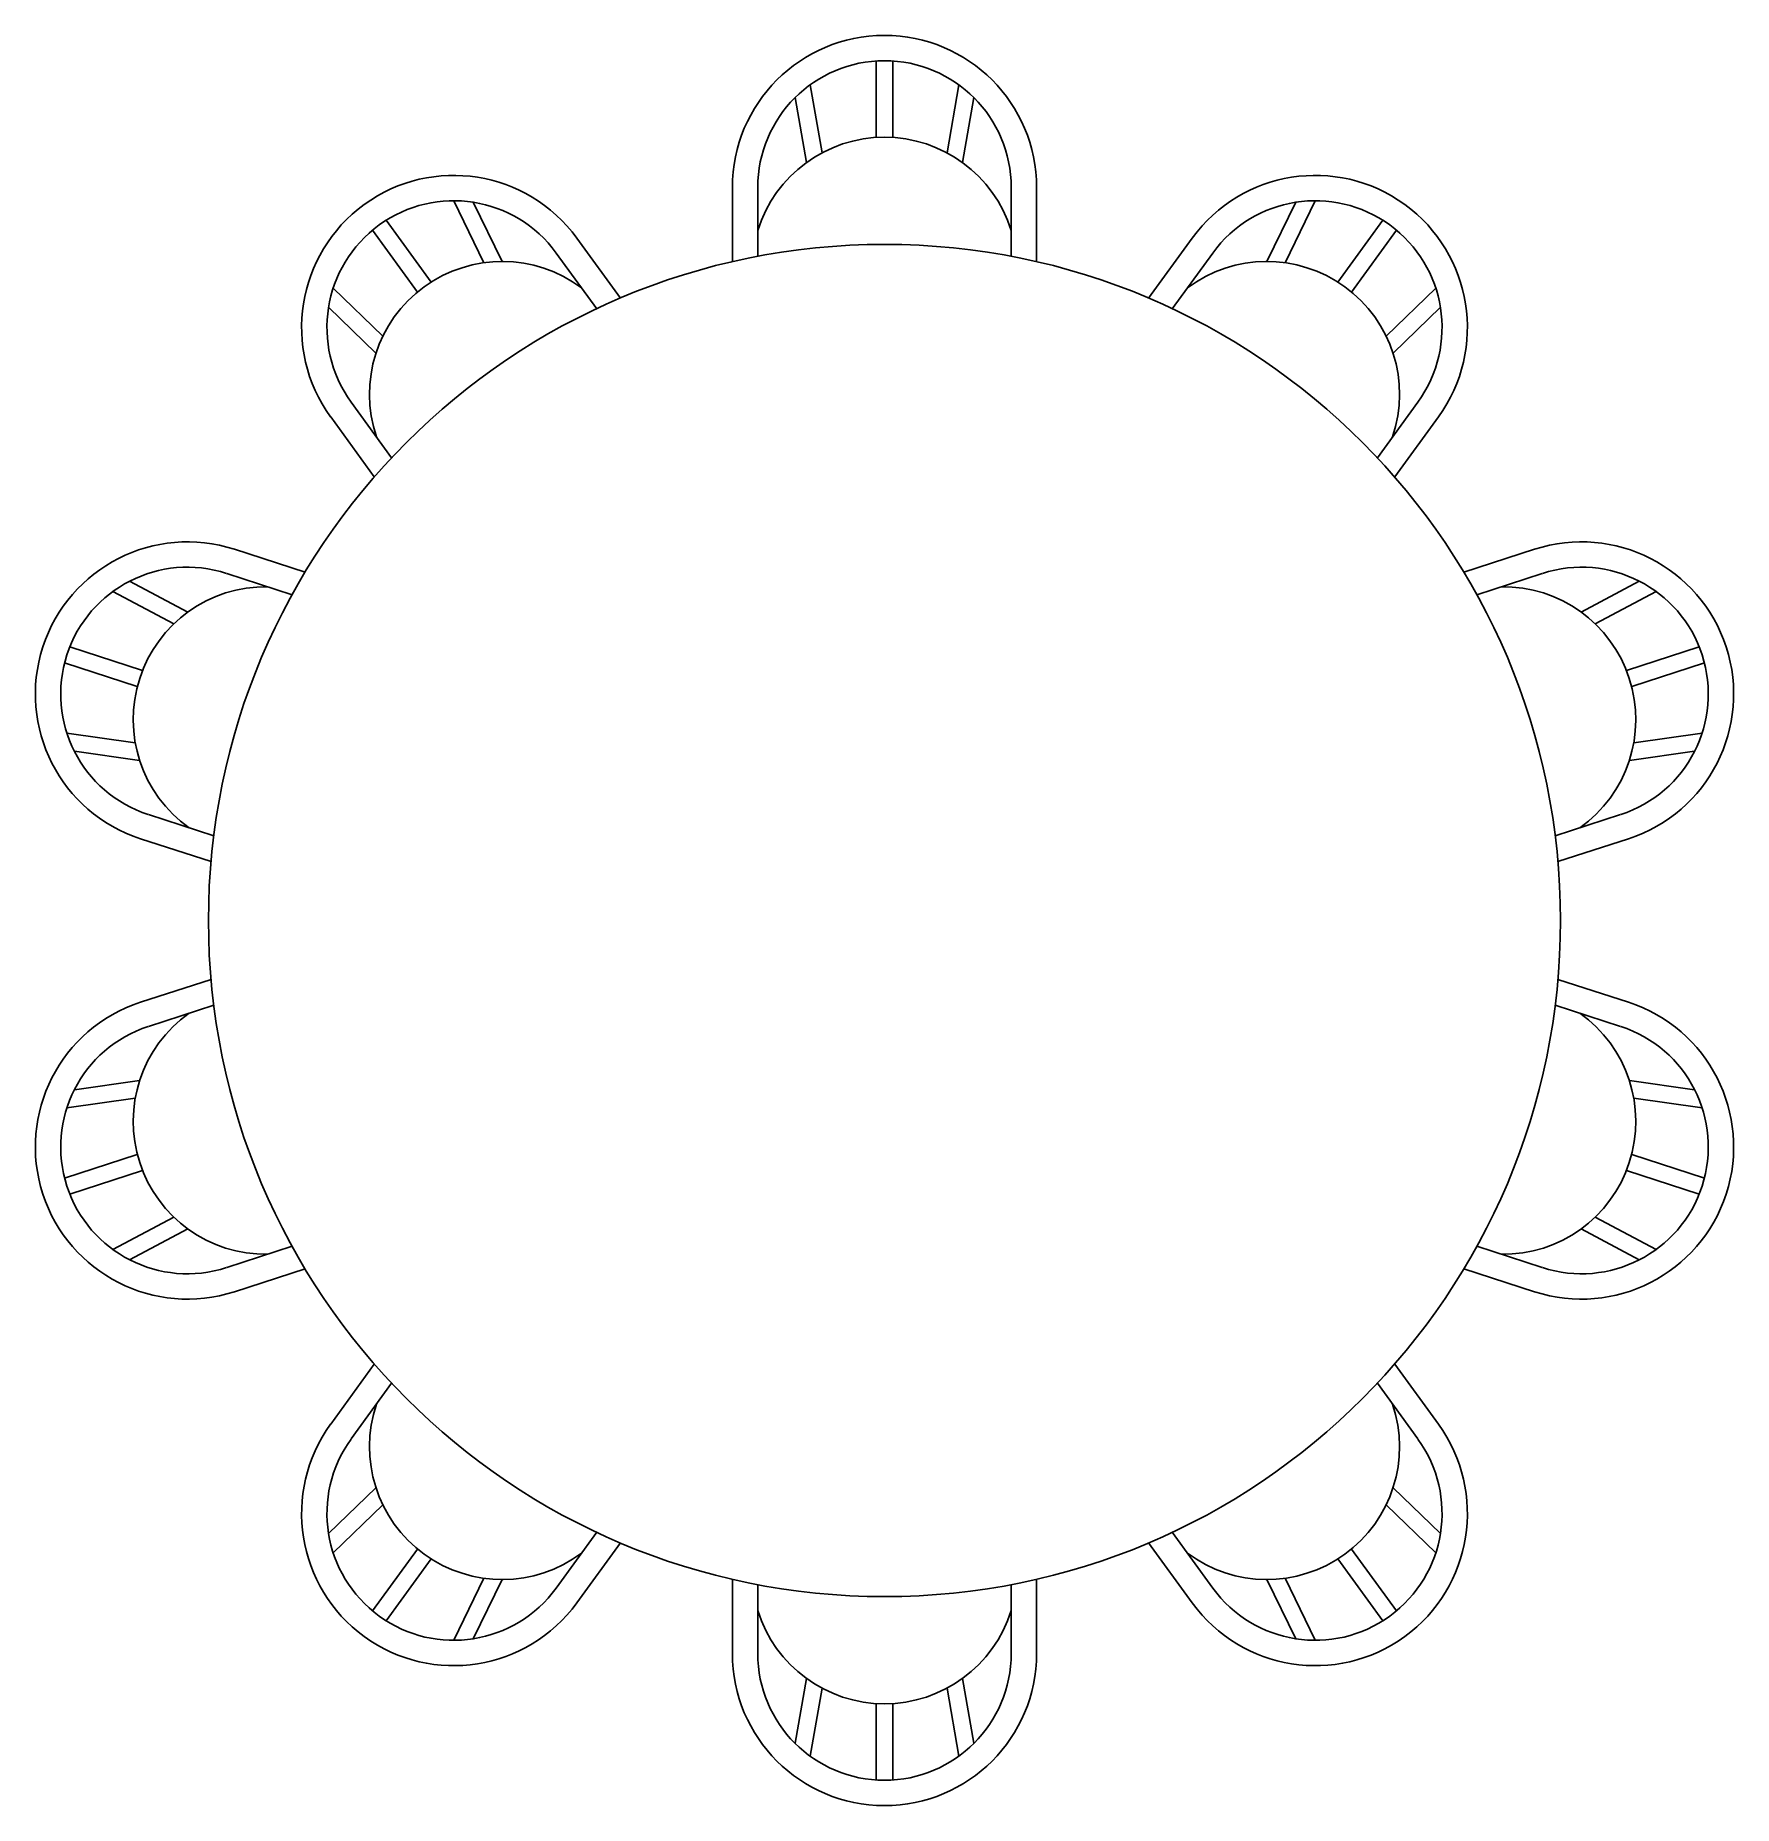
# Model space of a CAD drawing. Header units: millimetres. Extents: x -909.99 to -907.47, y 2582.84 to 2585.45.
import ezdxf

# ---------------------------------------------------------------- set-up
doc = ezdxf.new("R2010")
doc.units = ezdxf.units.MM
doc.header["$LTSCALE"] = 10
doc.layers.add('Móveis_mesas', color=2, linetype='Continuous')

msp = doc.modelspace()

# ---------------------------------------------------------------- linework, layer by layer
at = {"layer": 'Móveis_mesas', "color": 1}
for p, q in [((-908.7417, 2585.4163), (-908.7417, 2585.3032)), ((-908.7417, 2585.4163), (-908.7417, 2585.3032)), ((-908.7167, 2585.4163), (-908.7167, 2585.3032)), ((-908.7167, 2585.4163), (-908.7167, 2585.3032)), ((-908.8445, 2585.2661), (-908.8614, 2585.3621)), ((-908.8445, 2585.2661), (-908.8614, 2585.3621)), ((-908.8216, 2585.2804), (-908.8393, 2585.3809)), ((-908.8216, 2585.2804), (-908.8393, 2585.3809)), ((-908.6367, 2585.2804), (-908.619, 2585.3809)), ((-908.6367, 2585.2804), (-908.619, 2585.3809)), ((-908.6138, 2585.2661), (-908.5969, 2585.3621)), ((-908.6138, 2585.2661), (-908.5969, 2585.3621)), ((-909.3217, 2585.1179), (-909.3664, 2585.2096)), ((-909.3217, 2585.1179), (-909.3664, 2585.2096)), ((-909.2948, 2585.1198), (-909.3375, 2585.2074)), ((-909.2948, 2585.1198), (-909.3375, 2585.2074)), ((-908.9167, 2585.2292), (-908.9167, 2585.1274)), ((-908.9167, 2585.2292), (-908.9167, 2585.1274)), ((-908.5417, 2585.2292), (-908.5417, 2585.1274)), ((-908.1635, 2585.1198), (-908.1208, 2585.2074)), ((-908.1635, 2585.1198), (-908.1208, 2585.2074)), ((-908.1366, 2585.1179), (-908.0919, 2585.2096)), ((-908.1366, 2585.1179), (-908.0919, 2585.2096)), ((-909.4662, 2585.1808), (-909.3997, 2585.0893)), ((-909.4662, 2585.1808), (-909.3997, 2585.0893)), ((-907.9921, 2585.1808), (-908.0586, 2585.0893)), ((-907.9921, 2585.1808), (-908.0586, 2585.0893)), ((-909.4864, 2585.1661), (-909.42, 2585.0746)), ((-909.4864, 2585.1661), (-909.42, 2585.0746)), ((-907.9719, 2585.1661), (-908.0383, 2585.0746)), ((-907.9719, 2585.1661), (-908.0383, 2585.0746)), ((-909.2147, 2585.1323), (-909.1548, 2585.05)), ((-908.2436, 2585.1323), (-908.3035, 2585.05)), ((-908.2436, 2585.1323), (-908.3035, 2585.05)), ((-909.4713, 2585.0093), (-909.5447, 2585.0801)), ((-909.4713, 2585.0093), (-909.5447, 2585.0801)), ((-907.987, 2585.0093), (-907.9136, 2585.0801)), ((-907.987, 2585.0093), (-907.9136, 2585.0801)), ((-909.4814, 2584.9843), (-909.5515, 2585.052)), ((-909.4814, 2584.9843), (-909.5515, 2585.052)), ((-907.9769, 2584.9843), (-907.9068, 2585.052)), ((-907.9769, 2584.9843), (-907.9068, 2585.052)), ((-909.5181, 2584.9119), (-909.4582, 2584.8295)), ((-909.5181, 2584.9119), (-909.4582, 2584.8295)), ((-907.9403, 2584.9119), (-908.0001, 2584.8295)), ((-909.7022, 2584.6584), (-909.6054, 2584.6269)), ((-907.7561, 2584.6584), (-907.8529, 2584.6269)), ((-907.7561, 2584.6584), (-907.8529, 2584.6269)), ((-909.7804, 2584.5839), (-909.8704, 2584.6317)), ((-909.7804, 2584.5839), (-909.8704, 2584.6317)), ((-909.7597, 2584.6012), (-909.8458, 2584.6469)), ((-909.7597, 2584.6012), (-909.8458, 2584.6469)), ((-907.6986, 2584.6012), (-907.6126, 2584.6469)), ((-907.6986, 2584.6012), (-907.6126, 2584.6469)), ((-907.6779, 2584.5839), (-907.5879, 2584.6317)), ((-907.6779, 2584.5839), (-907.5879, 2584.6317)), ((-909.942, 2584.526), (-909.8344, 2584.4911)), ((-909.942, 2584.526), (-909.8344, 2584.4911)), ((-909.9342, 2584.5498), (-909.8267, 2584.5148)), ((-909.9342, 2584.5498), (-909.8267, 2584.5148)), ((-907.5241, 2584.5498), (-907.6316, 2584.5148)), ((-907.5241, 2584.5498), (-907.6316, 2584.5148)), ((-907.5163, 2584.526), (-907.6239, 2584.4911)), ((-907.5163, 2584.526), (-907.6239, 2584.4911)), ((-909.8375, 2584.408), (-909.9385, 2584.4222)), ((-909.8375, 2584.408), (-909.9385, 2584.4222)), ((-907.6208, 2584.408), (-907.5198, 2584.4222)), ((-907.6208, 2584.408), (-907.5198, 2584.4222)), ((-909.831, 2584.3819), (-909.9275, 2584.3954)), ((-909.831, 2584.3819), (-909.9275, 2584.3954)), ((-907.6273, 2584.3819), (-907.5308, 2584.3954)), ((-907.6273, 2584.3819), (-907.5308, 2584.3954)), ((-909.8181, 2584.3018), (-909.7213, 2584.2703)), ((-909.8181, 2584.3018), (-909.7213, 2584.2703)), ((-907.6402, 2584.3018), (-907.737, 2584.2703)), ((-909.8181, 2583.9884), (-909.7213, 2584.0199)), ((-907.6402, 2583.9884), (-907.737, 2584.0199)), ((-907.6402, 2583.9884), (-907.737, 2584.0199)), ((-909.831, 2583.9083), (-909.9275, 2583.8948)), ((-909.831, 2583.9083), (-909.9275, 2583.8948)), ((-907.6273, 2583.9083), (-907.5308, 2583.8948)), ((-907.6273, 2583.9083), (-907.5308, 2583.8948)), ((-909.8375, 2583.8822), (-909.9385, 2583.868)), ((-909.8375, 2583.8822), (-909.9385, 2583.868)), ((-907.6208, 2583.8822), (-907.5198, 2583.868)), ((-907.6208, 2583.8822), (-907.5198, 2583.868)), ((-909.942, 2583.7642), (-909.8344, 2583.7991)), ((-909.942, 2583.7642), (-909.8344, 2583.7991)), ((-907.5163, 2583.7642), (-907.6239, 2583.7991)), ((-907.5163, 2583.7642), (-907.6239, 2583.7991)), ((-909.9342, 2583.7404), (-909.8267, 2583.7753)), ((-909.9342, 2583.7404), (-909.8267, 2583.7753)), ((-907.5241, 2583.7404), (-907.6316, 2583.7753)), ((-907.5241, 2583.7404), (-907.6316, 2583.7753)), ((-909.7804, 2583.7063), (-909.8704, 2583.6584)), ((-909.7804, 2583.7063), (-909.8704, 2583.6584)), ((-909.7597, 2583.689), (-909.8458, 2583.6433)), ((-909.7597, 2583.689), (-909.8458, 2583.6433)), ((-907.6986, 2583.689), (-907.6126, 2583.6433)), ((-907.6986, 2583.689), (-907.6126, 2583.6433)), ((-907.6779, 2583.7063), (-907.5879, 2583.6584)), ((-907.6779, 2583.7063), (-907.5879, 2583.6584)), ((-909.7022, 2583.6318), (-909.6054, 2583.6632)), ((-909.7022, 2583.6318), (-909.6054, 2583.6632)), ((-907.7561, 2583.6318), (-907.8529, 2583.6632)), ((-909.5181, 2583.3783), (-909.4582, 2583.4606)), ((-907.9403, 2583.3783), (-908.0001, 2583.4606)), ((-907.9403, 2583.3783), (-908.0001, 2583.4606)), ((-909.4814, 2583.3059), (-909.5515, 2583.2382)), ((-909.4814, 2583.3059), (-909.5515, 2583.2382)), ((-907.9769, 2583.3059), (-907.9068, 2583.2382)), ((-907.9769, 2583.3059), (-907.9068, 2583.2382)), ((-909.4713, 2583.2809), (-909.5447, 2583.21)), ((-909.4713, 2583.2809), (-909.5447, 2583.21)), ((-907.987, 2583.2809), (-907.9136, 2583.21)), ((-907.987, 2583.2809), (-907.9136, 2583.21)), ((-909.4864, 2583.124), (-909.42, 2583.2155)), ((-909.4864, 2583.124), (-909.42, 2583.2155)), ((-909.2147, 2583.1578), (-909.1548, 2583.2402)), ((-909.2147, 2583.1578), (-909.1548, 2583.2402)), ((-908.2436, 2583.1578), (-908.3035, 2583.2402)), ((-907.9719, 2583.124), (-908.0383, 2583.2155)), ((-907.9719, 2583.124), (-908.0383, 2583.2155)), ((-909.4662, 2583.1093), (-909.3997, 2583.2008)), ((-909.4662, 2583.1093), (-909.3997, 2583.2008)), ((-907.9921, 2583.1093), (-908.0586, 2583.2008)), ((-907.9921, 2583.1093), (-908.0586, 2583.2008)), ((-909.3217, 2583.1722), (-909.3664, 2583.0805)), ((-909.3217, 2583.1722), (-909.3664, 2583.0805)), ((-909.2948, 2583.1704), (-909.3375, 2583.0828)), ((-909.2948, 2583.1704), (-909.3375, 2583.0828)), ((-908.9167, 2583.061), (-908.9167, 2583.1628)), ((-908.5417, 2583.061), (-908.5417, 2583.1628)), ((-908.5417, 2583.061), (-908.5417, 2583.1628)), ((-908.1635, 2583.1704), (-908.1208, 2583.0828)), ((-908.1635, 2583.1704), (-908.1208, 2583.0828)), ((-908.1366, 2583.1722), (-908.0919, 2583.0805)), ((-908.1366, 2583.1722), (-908.0919, 2583.0805)), ((-908.8445, 2583.024), (-908.8614, 2582.9281)), ((-908.8445, 2583.024), (-908.8614, 2582.9281)), ((-908.8216, 2583.0097), (-908.8393, 2582.9093)), ((-908.8216, 2583.0097), (-908.8393, 2582.9093)), ((-908.6367, 2583.0097), (-908.619, 2582.9093)), ((-908.6367, 2583.0097), (-908.619, 2582.9093)), ((-908.6138, 2583.024), (-908.5969, 2582.9281)), ((-908.6138, 2583.024), (-908.5969, 2582.9281)), ((-908.7417, 2582.8739), (-908.7417, 2582.987)), ((-908.7417, 2582.8739), (-908.7417, 2582.987)), ((-908.7167, 2582.8739), (-908.7167, 2582.987)), ((-908.7167, 2582.8739), (-908.7167, 2582.987))]:
    msp.add_line(p, q, dxfattribs=at)
at = {"layer": 'Móveis_mesas'}
for p, q in [((-908.9542, 2585.2292), (-908.9542, 2585.1194)), ((-908.5042, 2585.2292), (-908.5042, 2585.1194)), ((-909.1843, 2585.1544), (-909.1198, 2585.0656)), ((-908.274, 2585.1544), (-908.3385, 2585.0656)), ((-909.5484, 2584.8899), (-909.4839, 2584.8011)), ((-907.9099, 2584.8899), (-907.9744, 2584.8011)), ((-909.6907, 2584.6941), (-909.5863, 2584.6602)), ((-907.7677, 2584.6941), (-907.872, 2584.6602)), ((-909.8297, 2584.2661), (-909.7254, 2584.2322)), ((-907.6286, 2584.2661), (-907.733, 2584.2322)), ((-909.8297, 2584.0241), (-909.7254, 2584.058)), ((-907.6286, 2584.0241), (-907.733, 2584.058)), ((-909.6907, 2583.5961), (-909.5863, 2583.63)), ((-907.7677, 2583.5961), (-907.872, 2583.63)), ((-909.5484, 2583.4003), (-909.4839, 2583.4891)), ((-907.9099, 2583.4003), (-907.9744, 2583.4891)), ((-909.1843, 2583.1358), (-909.1198, 2583.2246)), ((-908.274, 2583.1358), (-908.3385, 2583.2246)), ((-908.9542, 2583.061), (-908.9542, 2583.1707)), ((-908.5042, 2583.061), (-908.5042, 2583.1707))]:
    msp.add_line(p, q, dxfattribs=at)
msp.add_circle((-908.7292, 2584.1451), 1, dxfattribs=at)
for centre, start, end in [((-908.7292, 2585.2292), 0, 180), ((-908.7292, 2585.2292), 0, 180), ((-909.3664, 2585.0221), 36, 216), ((-909.3664, 2585.0221), 36, 216), ((-908.0919, 2585.0221), 324, 144), ((-908.0919, 2585.0221), 324, 144), ((-909.7602, 2584.4801), 72, 252), ((-909.7602, 2584.4801), 72, 252), ((-907.6981, 2584.4801), 288, 108), ((-907.6981, 2584.4801), 288, 108), ((-909.7602, 2583.8101), 108, 288), ((-909.7602, 2583.8101), 108, 288), ((-907.6981, 2583.8101), 252, 72), ((-907.6981, 2583.8101), 252, 72), ((-909.3664, 2583.268), 144, 324), ((-909.3664, 2583.268), 144, 324), ((-908.0919, 2583.268), 216, 36), ((-908.0919, 2583.268), 216, 36), ((-908.7292, 2583.061), 180, 0), ((-908.7292, 2583.061), 180, 0)]:
    msp.add_arc(centre, 0.225, start, end, dxfattribs=at)
at = {"layer": 'Móveis_mesas', "color": 1}
for centre, radius, start, end in [((-908.7292, 2585.2292), 0.1875, 0, 180), ((-908.7292, 2585.2292), 0.1875, 0, 180), ((-908.7292, 2585.1072), 0.1964, 17.3128, 162.6872), ((-908.7292, 2585.1072), 0.1964, 17.3128, 162.6872), ((-909.3664, 2585.0221), 0.1875, 36, 216), ((-909.3664, 2585.0221), 0.1875, 36, 216), ((-908.0919, 2585.0221), 0.1875, 324, 144), ((-908.0919, 2585.0221), 0.1875, 324, 144), ((-909.2946, 2584.9234), 0.1964, 53.3128, 198.6872), ((-909.2946, 2584.9234), 0.1964, 53.3128, 198.6872), ((-908.1637, 2584.9234), 0.1964, 341.3128, 126.6872), ((-908.1637, 2584.9234), 0.1964, 341.3128, 126.6872), ((-909.7602, 2584.4801), 0.1875, 72, 252), ((-909.7602, 2584.4801), 0.1875, 72, 252), ((-907.6981, 2584.4801), 0.1875, 288, 108), ((-907.6981, 2584.4801), 0.1875, 288, 108), ((-909.6441, 2584.4424), 0.1964, 89.3128, 234.6872), ((-909.6441, 2584.4424), 0.1964, 89.3128, 234.6872), ((-907.8142, 2584.4424), 0.1964, 305.3128, 90.6872), ((-907.8142, 2584.4424), 0.1964, 305.3128, 90.6872), ((-909.6441, 2583.8478), 0.1964, 125.3128, 270.6872), ((-909.6441, 2583.8478), 0.1964, 125.3128, 270.6872), ((-907.8142, 2583.8478), 0.1964, 269.3128, 54.6872), ((-907.8142, 2583.8478), 0.1964, 269.3128, 54.6872), ((-909.7602, 2583.8101), 0.1875, 108, 288), ((-909.7602, 2583.8101), 0.1875, 108, 288), ((-907.6981, 2583.8101), 0.1875, 252, 72), ((-907.6981, 2583.8101), 0.1875, 252, 72), ((-909.2946, 2583.3668), 0.1964, 161.3128, 306.6872), ((-909.2946, 2583.3668), 0.1964, 161.3128, 306.6872), ((-908.1637, 2583.3668), 0.1964, 233.3128, 18.6872), ((-908.1637, 2583.3668), 0.1964, 233.3128, 18.6872), ((-909.3664, 2583.268), 0.1875, 144, 324), ((-909.3664, 2583.268), 0.1875, 144, 324), ((-908.0919, 2583.268), 0.1875, 216, 36), ((-908.0919, 2583.268), 0.1875, 216, 36), ((-908.7292, 2583.183), 0.1964, 197.3128, 342.6872), ((-908.7292, 2583.183), 0.1964, 197.3128, 342.6872), ((-908.7292, 2583.061), 0.1875, 180, 0), ((-908.7292, 2583.061), 0.1875, 180, 0)]:
    msp.add_arc(centre, radius, start, end, dxfattribs=at)

doc.saveas('drawing.dxf')
